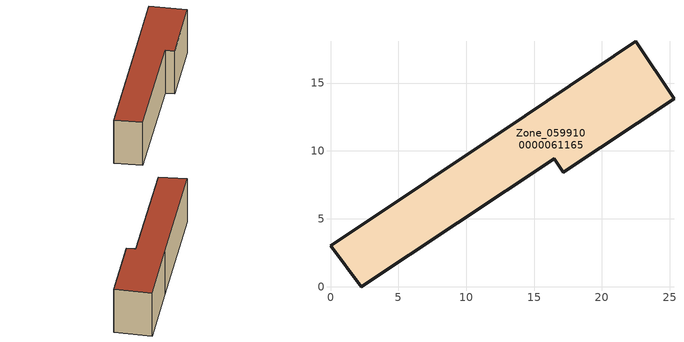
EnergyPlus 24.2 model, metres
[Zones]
Zone_0599100000061165
 floor ground (C_G): 14.36,12.58 22.51,18.07 25.32,13.86 17.15,8.42 16.48,9.42 2.28,0 0,2.99 z0
 wall outside (C_F): 17.15,8.42 25.32,13.86 22.51,18.07 14.36,12.58 0,2.99 2.28,0 16.48,9.42 17.15,8.42 z0:6.59
 roof outside (C_R): 0,2.99 2.28,0 16.48,9.42 17.15,8.42 25.32,13.86 22.51,18.07 14.36,12.58 z6.59
[BUILDING]
Pand.0599100000061165: North Axis=0; Terrain=City; Loads Convergence Tolerance Value=0.04; Temperature Convergence Tolerance Value=0.4; Solar Distribution=FullExterior; Maximum Number of Warmup Days=25; Minimum Number of Warmup Days=1
[Site:Location]
Rotterdam.The.Hague.AP_ZH_NLD Design_Conditions: Latitude=51.96; Longitude=4.45; Time Zone=1; Elevation=-4.5
[SITE:GROUNDTEMPERATURE:BUILDINGSURFACE]
18, 18, 18, 18, 18, 18, 18, 18, 18, 18, 18, 18
[MATERIAL] Thermal Absorptance=0.9; Solar Absorptance=0.7; Visible Absorptance=0.7
Name | Roughness | Thickness | Conductivity | Density | Specific Heat
G.TI.1946 | MediumSmooth | 0.15 | 1 | 540 | 1210
F.TI.1946 | Rough | 0.3 | 0.857143 | 1920 | 840
R.TI.1946 | MediumRough | 0.2 | 0.1 | 1500 | 1000
[CONSTRUCTION]
C_G: G.TI.1946
C_F: F.TI.1946
C_R: R.TI.1946
[ZONE]
Zone_0599100000061165: Type=1; Multiplier=1; Ceiling Height=Autocalculate; Volume=Autocalculate; Floor Area=autocalculate; Part of Total Floor Area=Yes
[ZONEINFILTRATION:DESIGNFLOWRATE]
Infil_Zone_0599100000061165: Zone or ZoneList or Space or SpaceList=Zone_0599100000061165; Schedule=AlwaysOn; Design Flow Rate Calculation Method=Flow/Area; Flow Rate per Floor Area=0.003; Constant Term Coefficient=1; Temperature Term Coefficient=0; Velocity Term Coefficient=0; Velocity Squared Term Coefficient=0
[HVACTEMPLATE:ZONE:IDEALLOADSAIRSYSTEM]
Zone_0599100000061165: Maximum Heating Supply Air Temperature=50; Minimum Cooling Supply Air Temperature=13; Maximum Heating Supply Air Humidity Ratio=0.0156; Minimum Cooling Supply Air Humidity Ratio=0.0077; Heating Limit=NoLimit; Cooling Limit=NoLimit; Dehumidification Control Type=ConstantSensibleHeatRatio; Cooling Sensible Heat Ratio=0.7; Dehumidification Setpoint=60; Humidification Control Type=None; Humidification Setpoint=30; Outdoor Air Method=None; Outdoor Air Flow Rate per Person=0.00944; Outdoor Air Flow Rate per Zone Floor Area=0; Outdoor Air Flow Rate per Zone=0; Demand Controlled Ventilation Type=None; Outdoor Air Economizer Type=NoEconomizer; Heat Recovery Type=None; Sensible Heat Recovery Effectiveness=0.7; Latent Heat Recovery Effectiveness=0.65
[ZONECONTROL:THERMOSTAT]
ThermostatControl_Zone_0599100000061165: Zone or ZoneList=Zone_0599100000061165; Control Type Schedule=DualSetpointControlType; Control 1=Thermostat_Zone_0599100000061165; Temperature Difference Between Cutout And Setpoint=0
[THERMOSTATSETPOINT:DUALSETPOINT]
Thermostat_Zone_0599100000061165: Heating Setpoint Temperature Schedule=HeatingSetpoint_Zone_0599100000061165; Cooling Setpoint Temperature Schedule=CoolingSetpoint_Zone_0599100000061165
[SCHEDULE:COMPACT]
HeatingSetpoint_Zone_0599100000061165: Through: 12/31, For: AllDays, Until: 24:00, 21
CoolingSetpoint_Zone_0599100000061165: Through: 12/31, For: AllDays, Until: 24:00, 24
DualSetpointControlType: Through: 12/31, For: AllDays, Until: 24:00, 4
AlwaysOn: Through: 12/31, For: AllDays, Until: 24:00, 1
